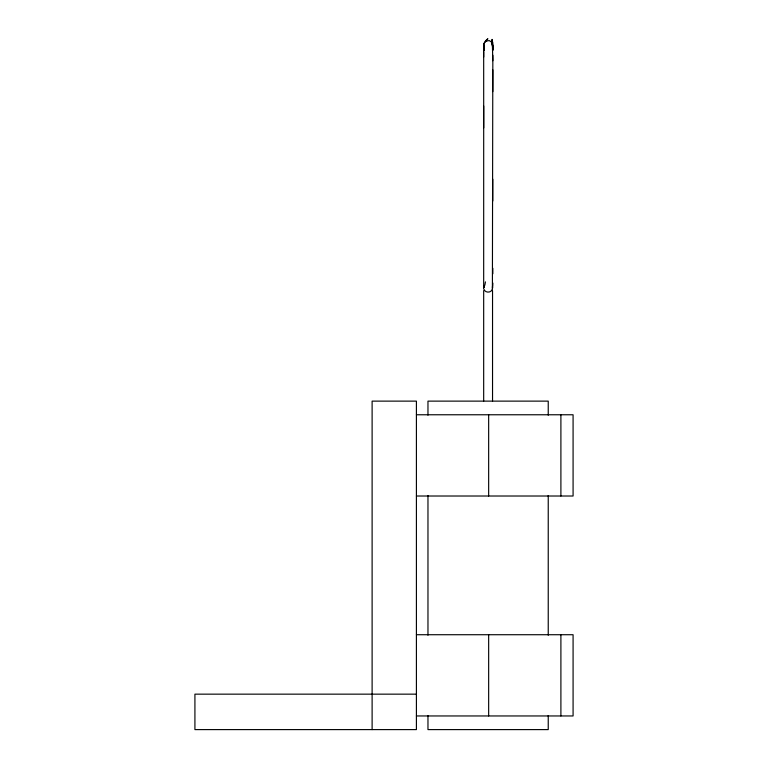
<?xml version="1.0" encoding="UTF-8"?>
<svg xmlns="http://www.w3.org/2000/svg" width="768" height="768" viewBox="0 0 768 768"><rect width="100%" height="100%" fill="white"/><g stroke="black" fill="none" stroke-linecap="round" stroke-linejoin="round"><path stroke-width="1.15" d="M483.696 127.92L483.677 44.851M492.797 201.014L492.787 179.155M492.797 91.632L492.835 55.296M492.797 69.821L492.403 288.845L492.634 287.443M492.864 283.066L492.739 286.579M484.234 285.6L483.677 287.76L483.696 105.984M483.811 286.675L483.677 287.76L483.696 286.032M483.677 287.76L483.754 286.934M492.547 45.946L492.096 40.291M492.24 39.926L492.835 60.739M484.829 285.283L485.443 281.885M492.221 289.392C490.906 293.299 484.608 292.896 483.811 288.845M487.478 39.053L483.811 43.766L484.099 50.755M485.424 41.318L489.197 40.55L491.645 42.182M487.92 38.813L485.683 40.656L483.811 43.766L484.109 50.256M416.41 414.768L573.082 414.768L573.082 496.013L416.41 496.013M416.41 634.723L573.082 634.723L573.082 715.958L416.41 715.958M416.41 694.157L194.918 694.157L194.918 729.6L416.41 729.6L416.41 401.126L372.115 401.126L372.115 729.6M492.23 39.706L492.278 40.339L492.202 39.638A4.138 3.869 -0.7 0 0 492.058 39.37M491.971 42.682L492.864 48.912L492.413 41.75M483.984 46.483L484.234 47.011M492.259 40.723L492.576 43.219L492.422 40.627M492.403 286.675L492.538 287.76L492.461 286.973M492.576 43.219L492.384 41.184L492.787 48.499L492.326 41.261L492.797 48.019M492.403 43.766L492.547 45.792M492.691 47.818L492.835 49.843L492.72 46.56M492.691 48.134L492.835 50.323L492.72 46.915M483.677 52.051L483.696 57.062M560.899 414.768L560.899 496.013M560.899 634.723L560.899 715.958M548.237 415.21L548.237 401.126L427.968 401.126L427.968 415.21M548.237 495.494L548.237 635.242M548.237 715.526L548.237 729.6L427.968 729.6L427.968 715.526M492.835 268.282L492.835 273.821M492.538 290.659L492.538 401.126M488.659 414.768L488.659 496.013M488.659 634.723L488.659 715.958M483.677 290.659L483.677 401.126M427.968 495.494L427.968 635.242"/></g></svg>
